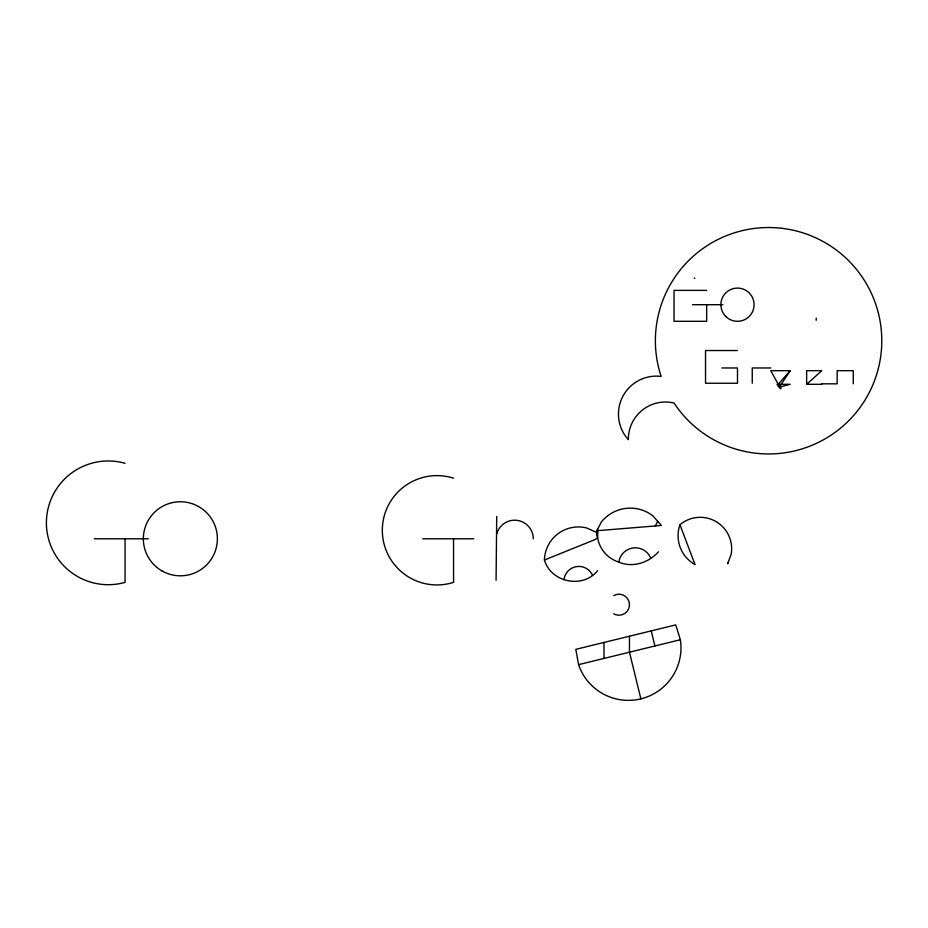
<?xml version="1.0" encoding="UTF-8"?>
<svg xmlns="http://www.w3.org/2000/svg" width="928" height="928" viewBox="0 0 928 928"><rect width="100%" height="100%" fill="white"/><g stroke="black" fill="none" stroke-linecap="round" stroke-linejoin="round"><path stroke-width="1.39" d="M596.785 530.735L661.328 525.468L652.86 515.829A37.039 37.039 0 0 0 601.425 521.93L596.785 530.735L596.576 534.783L597.655 537.904A30.647 30.647 0 0 0 618.895 562.101C632.478 568.133 648.858 562.681 658.451 551.812M780.634 388.681L780.738 386.767L777.339 384.296L790.238 384.296L780.738 386.767L778.348 386.744L777.339 384.296L780.634 388.681L770.762 370.678L790.238 370.678L779.578 386.756M496.712 516.455L496.074 580.244M564.108 579.698L564.398 577.518A14.976 14.976 0 0 1 591.832 573.91L592.331 575.128M618.906 562.101L619.138 560.268A16.774 16.774 0 0 1 649.878 556.232L650.737 558.308M655.249 525.967L657.743 521.385M728.132 562.53L727.668 563.795L731.148 554.352A31.436 31.436 0 0 0 679.957 524.714A33.118 33.118 0 0 0 695.037 564.618L679.957 524.714M778.232 384.296L790.238 370.678M806.629 384.296L821.79 370.678L806.629 370.678L806.629 384.296L821.79 384.296M597.655 570.674C582.935 589.002 550.954 582.598 544.434 560.013A33.976 33.976 0 0 1 586.67 527.962L597.655 532.904M544.434 560.013L594.407 539.852L597.655 537.904L597.655 529.088M578.573 664.645L680.363 639.74L675.746 624.892L575.812 649.345L578.573 664.645A52.594 52.594 0 0 0 640.877 698.854A52.594 52.594 0 0 0 680.363 639.74M694.167 278.214L694.886 278.214M706.66 290.383L674.03 290.383L674.03 321.297L706.66 321.297L706.66 304.697M692.497 304.697L722.831 304.697M737.482 350.529L705.535 350.529L705.535 383.241L737.482 383.241L737.482 367.964L721.845 367.964M770.762 367.964L752.248 367.964L752.248 383.241M821.79 383.821L837.149 383.821L837.149 370.678L853.273 370.678L853.273 383.821M94.273 538.785L148.399 538.785M422.739 538.785L473.744 538.785M651.224 630.889L654.913 645.969M640.877 698.854L629.462 652.198L629.462 636.214M816.222 318.095L816.222 320.299M604.012 642.443L604.012 658.428M453.56 538.785L453.56 582.366A54.659 54.659 0 0 1 382.324 530.282A54.659 54.659 0 0 1 453.56 478.187M125.06 538.785L125.06 582.366A61.863 61.863 0 0 1 46.4 522.835A61.863 61.863 0 0 1 125.06 463.304M496.712 533.971A18.606 18.606 0 0 1 533.287 538.785M613.733 595.602A10.498 10.498 0 0 1 629.462 604.708A10.498 10.498 0 0 1 613.733 613.814M161.855 570.848A37.016 37.016 0 0 0 217.384 538.785A37.016 37.016 0 0 0 161.855 506.723A37.016 37.016 0 0 0 161.855 570.848M781.666 228.288A113.216 113.216 0 0 0 661.142 376.408A37.978 37.978 0 0 0 628.349 439.663A37.143 37.143 0 0 1 674.03 403.007A113.216 113.216 0 0 0 864.977 400.119A113.216 113.216 0 0 0 781.666 228.288M725.742 316.436A16.6 16.6 0 0 0 753.524 308.989A16.6 16.6 0 0 0 733.19 288.654A16.6 16.6 0 0 0 725.742 316.436"/></g></svg>
